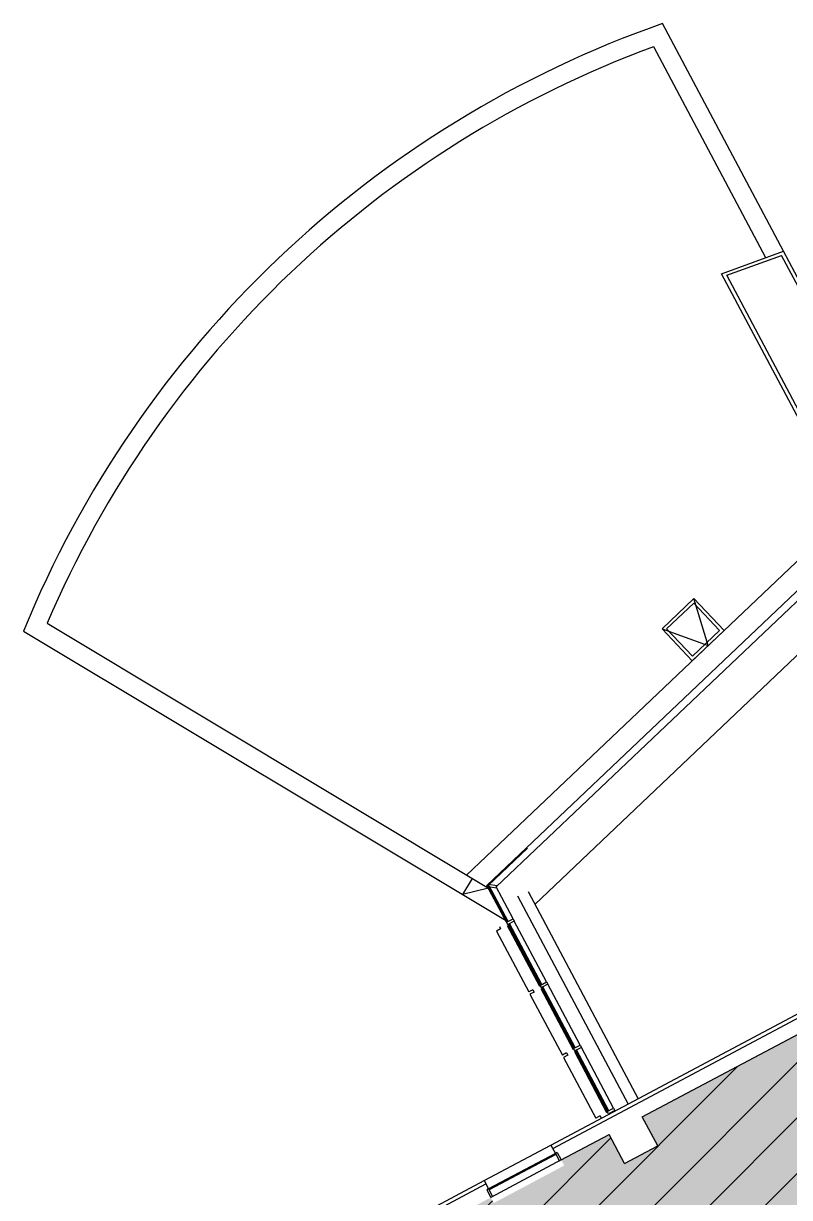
# Model space of a CAD drawing. Header units: inches. Extents: x 69211883 to 69217823, y 27675792 to 27679222.
# Drawn here: x 69211883 to 69212616, y 27676671 to 27677794 of the extents above; entities that cross this region are included whole.
import ezdxf

# ---------------------------------------------------------------- set-up
doc = ezdxf.new("R2010")
doc.units = ezdxf.units.IN
doc.header["$LTSCALE"] = 0.25
doc.header["$MEASUREMENT"] = 0
for name, color, linetype in [('A-GLAZ', 1, 'CONTINUOUS'), ('A-ROOF', 2, 'CONTINUOUS'), ('A-WALL', 5, 'CONTINUOUS'), ('Rooms-Capacity', 4, 'CONTINUOUS'), ('Rooms-Category-Color', 7, 'CONTINUOUS'), ('Rooms-College-Color', 7, 'CONTINUOUS'), ('Rooms-Department-Color', 7, 'CONTINUOUS'), ('Rooms-Division-Color', 7, 'CONTINUOUS')]:
    doc.layers.add(name, color=color, linetype=linetype)

msp = doc.modelspace()

# ---------------------------------------------------------------- hatches: boundary and pattern name
at = {"layer": 'Rooms-Capacity'}
h = msp.add_hatch(dxfattribs=at)
h.set_pattern_fill('ANSI31', color=256, scale=300, style=0)
h.set_pattern_definition([(45, (0, 0), (-26.516504294, 26.516504294), [])])
h.paths.add_polyline_path([(69212330.5, 27676671.2), (69212333.3, 27676665.9), (69212400.8, 27676701.8), (69212398, 27676707.1), (69212443.7, 27676731.4), (69212458.5, 27676703.6), (69212490.3, 27676720.5), (69212475.5, 27676748.3), (69212679.8, 27676856.9), (69212835.9, 27676563.2), (69212751.8, 27676518.5), (69212742.9, 27676513.8), (69212636.9, 27676457.4), (69212631.6, 27676454.6), (69212599.9, 27676437.7), (69212614.3, 27676410.6), (69212494.1, 27676346.7), (69212479.7, 27676373.8), (69212395.6, 27676329.1), (69212239.4, 27676622.8), (69212330.5, 27676671.2)])
at = {"layer": 'Rooms-Category-Color', "true_color": 0xe3f498}
msp.add_hatch(color=61, dxfattribs=at).paths.add_polyline_path([(69212330.5, 27676671.2), (69212333.3, 27676665.9), (69212400.8, 27676701.8), (69212398, 27676707.1), (69212443.7, 27676731.4), (69212458.5, 27676703.6), (69212490.3, 27676720.5), (69212475.5, 27676748.3), (69212679.8, 27676856.9), (69212835.9, 27676563.2), (69212751.8, 27676518.5), (69212742.9, 27676513.8), (69212636.9, 27676457.4), (69212631.6, 27676454.6), (69212599.9, 27676437.7), (69212614.3, 27676410.6), (69212494.1, 27676346.7), (69212479.7, 27676373.8), (69212395.6, 27676329.1), (69212239.4, 27676622.8), (69212330.5, 27676671.2)])
at = {"layer": 'Rooms-College-Color', "true_color": 0xffe090}
msp.add_hatch(color=41, dxfattribs=at).paths.add_polyline_path([(69212330.5, 27676671.2), (69212333.3, 27676665.9), (69212400.8, 27676701.8), (69212398, 27676707.1), (69212443.7, 27676731.4), (69212458.5, 27676703.6), (69212490.3, 27676720.5), (69212475.5, 27676748.3), (69212679.8, 27676856.9), (69212835.9, 27676563.2), (69212751.8, 27676518.5), (69212742.9, 27676513.8), (69212636.9, 27676457.4), (69212631.6, 27676454.6), (69212599.9, 27676437.7), (69212614.3, 27676410.6), (69212494.1, 27676346.7), (69212479.7, 27676373.8), (69212395.6, 27676329.1), (69212239.4, 27676622.8), (69212330.5, 27676671.2)])
at = {"layer": 'Rooms-Department-Color', "true_color": 0xffe090}
msp.add_hatch(color=41, dxfattribs=at).paths.add_polyline_path([(69212330.5, 27676671.2), (69212333.3, 27676665.9), (69212400.8, 27676701.8), (69212398, 27676707.1), (69212443.7, 27676731.4), (69212458.5, 27676703.6), (69212490.3, 27676720.5), (69212475.5, 27676748.3), (69212679.8, 27676856.9), (69212835.9, 27676563.2), (69212751.8, 27676518.5), (69212742.9, 27676513.8), (69212636.9, 27676457.4), (69212631.6, 27676454.6), (69212599.9, 27676437.7), (69212614.3, 27676410.6), (69212494.1, 27676346.7), (69212479.7, 27676373.8), (69212395.6, 27676329.1), (69212239.4, 27676622.8), (69212330.5, 27676671.2)])
at = {"layer": 'Rooms-Division-Color', "true_color": 0xffe090}
msp.add_hatch(color=41, dxfattribs=at).paths.add_polyline_path([(69212330.5, 27676671.2), (69212333.3, 27676665.9), (69212400.8, 27676701.8), (69212398, 27676707.1), (69212443.7, 27676731.4), (69212458.5, 27676703.6), (69212490.3, 27676720.5), (69212475.5, 27676748.3), (69212679.8, 27676856.9), (69212835.9, 27676563.2), (69212751.8, 27676518.5), (69212742.9, 27676513.8), (69212636.9, 27676457.4), (69212631.6, 27676454.6), (69212599.9, 27676437.7), (69212614.3, 27676410.6), (69212494.1, 27676346.7), (69212479.7, 27676373.8), (69212395.6, 27676329.1), (69212239.4, 27676622.8), (69212330.5, 27676671.2)])

# ---------------------------------------------------------------- linework, layer by layer
at = {"layer": 'A-GLAZ'}
for p, q in [((69212326.9, 27676969.6), (69212680.7, 27677305.4)), ((69212335.6, 27676968.2), (69212686.9, 27677301.6)), ((69212704.1, 27677266.3), (69212372.7, 27676951.4)), ((69212516.6, 27677184.3), (69212516.6, 27677184.3)), ((69212327.9, 27676969.5), (69212365.6, 27677005.3)), ((69212336.7, 27676969.2), (69212328, 27676970.6)), ((69212345.6, 27676934.5), (69212326.9, 27676969.6)), ((69212336.3, 27676967), (69212327.6, 27676968.4)), ((69212346.3, 27676934.9), (69212327.9, 27676969.5)), ((69212347.2, 27676935.3), (69212329.1, 27676969.3)), ((69212351.8, 27676937.8), (69212335.6, 27676968.3)), ((69212356.1, 27676959.7), (69212461.9, 27676760.6)), ((69212366.2, 27676963.8), (69212471.5, 27676765.7)), ((69212339.9, 27676928.1), (69212335.9, 27676926)), ((69212335.9, 27676926), (69212366.8, 27676867.8)), ((69212338.8, 27676930.3), (69212339.9, 27676928.1)), ((69212346.3, 27676931.5), (69212377.2, 27676873.3)), ((69212377.7, 27676874.1), (69212346.8, 27676932.3)), ((69212378.4, 27676874.5), (69212347.4, 27676932.7)), ((69212379.3, 27676875), (69212348.3, 27676933.1)), ((69212383.9, 27676877.4), (69212353, 27676935.6)), ((69212370.9, 27676869.9), (69212366.8, 27676867.8)), ((69212370.9, 27676869.9), (69212372.1, 27676867.7)), ((69212378.4, 27676871.1), (69212409.3, 27676812.9)), ((69212409.8, 27676813.8), (69212378.9, 27676871.9)), ((69212410.5, 27676814.1), (69212379.5, 27676872.3)), ((69212411.4, 27676814.6), (69212380.4, 27676872.7)), ((69212416, 27676817), (69212385.1, 27676875.2)), ((69212372.1, 27676867.7), (69212368, 27676865.6)), ((69212368, 27676865.6), (69212399, 27676807.4)), ((69212448.1, 27676756.7), (69212417.2, 27676814.8)), ((69212403, 27676809.6), (69212399, 27676807.4)), ((69212404.2, 27676807.4), (69212400.1, 27676805.2)), ((69212400.1, 27676805.2), (69212431.1, 27676747)), ((69212403, 27676809.6), (69212404.2, 27676807.4)), ((69212410.5, 27676810.7), (69212441.4, 27676752.6)), ((69212441.9, 27676753.4), (69212411, 27676811.6)), ((69212442.6, 27676753.7), (69212411.7, 27676811.9)), ((69212443.5, 27676754.2), (69212412.5, 27676812.4)), ((69212435.1, 27676749.2), (69212431.1, 27676747)), ((69212435.1, 27676749.2), (69212436.3, 27676747)), ((69212324.2, 27676687.4), (69212388.1, 27676721.4)), ((69212392.3, 27676713.4), (69212328.4, 27676679.4)), ((69212392.8, 27676712.5), (69212328.9, 27676678.6)), ((69212392.3, 27676713.4), (69212396.2, 27676706.1)), ((69212398, 27676707.1), (69212330.5, 27676671.2)), ((69212328.4, 27676679.4), (69212332.3, 27676672.2))]:
    msp.add_line(p, q, dxfattribs=at)
for points in [[(69212351.8, 27676937.8), (69212353, 27676935.6), (69212346.8, 27676932.3), (69212345.6, 27676934.5)], [(69212383.9, 27676877.4), (69212385.1, 27676875.2), (69212378.9, 27676871.9), (69212377.7, 27676874.1)], [(69212416, 27676817), (69212417.2, 27676814.8), (69212411, 27676811.6), (69212409.8, 27676813.8)], [(69212448.1, 27676756.7), (69212449.3, 27676754.5), (69212443.1, 27676751.2), (69212441.9, 27676753.4)]]:
    msp.add_lwpolyline(points, close=True, dxfattribs=at)
at = {"layer": 'A-ROOF'}
for p, q in [((69212610.7, 27677576.2), (69212494.9, 27677793.9)), ((69212593.7, 27677569.9), (69212486.4, 27677771.7)), ((69212307.4, 27676979.6), (69212673.6, 27677327.2)), ((69211905.9, 27677220.4), (69212328.3, 27676967.1)), ((69211883.3, 27677212.9), (69212344.7, 27676936.3)), ((69212312.8, 27676976.4), (69212303.6, 27676960.9)), ((69212328.3, 27676967.1), (69212303.6, 27676960.9))]:
    msp.add_line(p, q, dxfattribs=at)
for points in [[(69212523.3, 27677184.6), (69212553.8, 27677213.5), (69212524.8, 27677244), (69212494.4, 27677215)], [(69212523.4, 27677188.8), (69212549.5, 27677213.6), (69212524.7, 27677239.7), (69212498.6, 27677214.9)]]:
    msp.add_lwpolyline(points, close=True, dxfattribs=at)
msp.add_lwpolyline([(69212494.4, 27677215), (69212538.5, 27677199), (69212524.8, 27677244)], dxfattribs=at)
for radius, start, end in [(1028.9, 109.328, 157.7288), (1010.9, 110.2033, 156.8535)]:
    msp.add_arc((69212835.5, 27676823), radius, start, end, dxfattribs=at)
at = {"layer": 'A-WALL'}
for p, q in [((69212551.4, 27677554.6), (69212610.7, 27677576.2)), ((69212556.3, 27677553.1), (69212608.7, 27677572.2)), ((69212631.6, 27677529.2), (69212608.7, 27677572.2)), ((69212637.9, 27677525.1), (69212610.7, 27677576.2)), ((69212683.2, 27677306.7), (69212551.4, 27677554.6)), ((69212686.4, 27677308.4), (69212556.3, 27677553.1)), ((69212388.1, 27676721.4), (69212774.7, 27676926.9)), ((69212389.8, 27676718.2), (69212776.4, 27676923.7)), ((69212475.5, 27676748.3), (69212679.8, 27676856.9)), ((69212490.3, 27676720.5), (69212475.5, 27676748.3)), ((69212398, 27676707.1), (69212443.7, 27676731.4)), ((69212458.5, 27676703.6), (69212443.7, 27676731.4)), ((69212388.1, 27676721.4), (69212392.3, 27676713.4)), ((69212394.1, 27676714.4), (69212392.3, 27676713.4)), ((69212394.1, 27676714.4), (69212398, 27676707.1)), ((69212458.5, 27676703.6), (69212490.3, 27676720.5)), ((69212102, 27676569.3), (69212324.2, 27676687.4)), ((69212103.7, 27676566.1), (69212325.9, 27676684.2)), ((69212324.2, 27676687.4), (69212328.4, 27676679.4)), ((69212328.4, 27676679.4), (69212326.6, 27676678.5)), ((69212326.6, 27676678.5), (69212330.5, 27676671.2))]:
    msp.add_line(p, q, dxfattribs=at)

doc.saveas('drawing.dxf')
